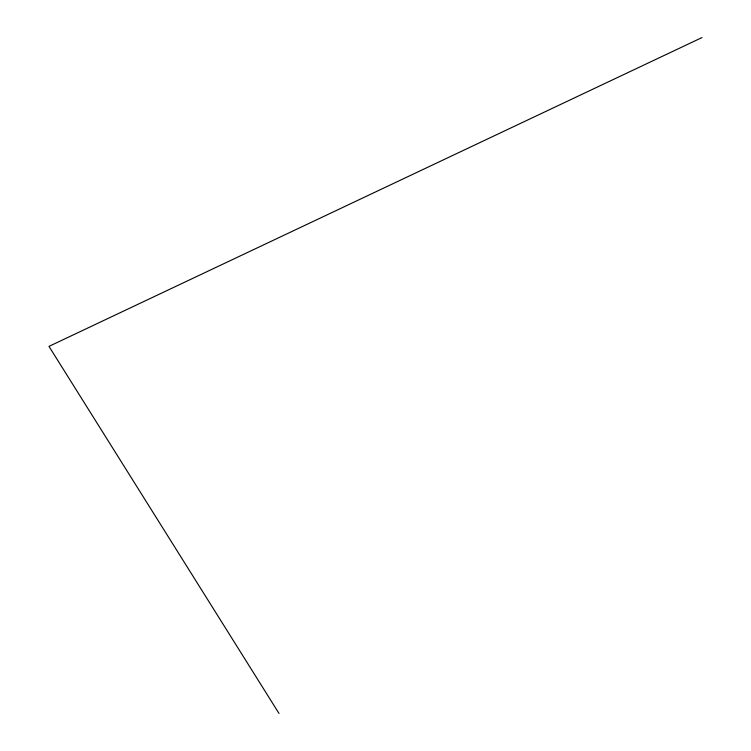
<?xml version="1.0" encoding="UTF-8"?>
<svg xmlns="http://www.w3.org/2000/svg" width="751" height="751" viewBox="0 0 751 751"><rect width="100%" height="100%" fill="white"/><g stroke="black" fill="none" stroke-linecap="round" stroke-linejoin="round"><path stroke-width="1.13" d="M702.025 37.55L48.975 346.371L279.015 713.45"/></g></svg>
